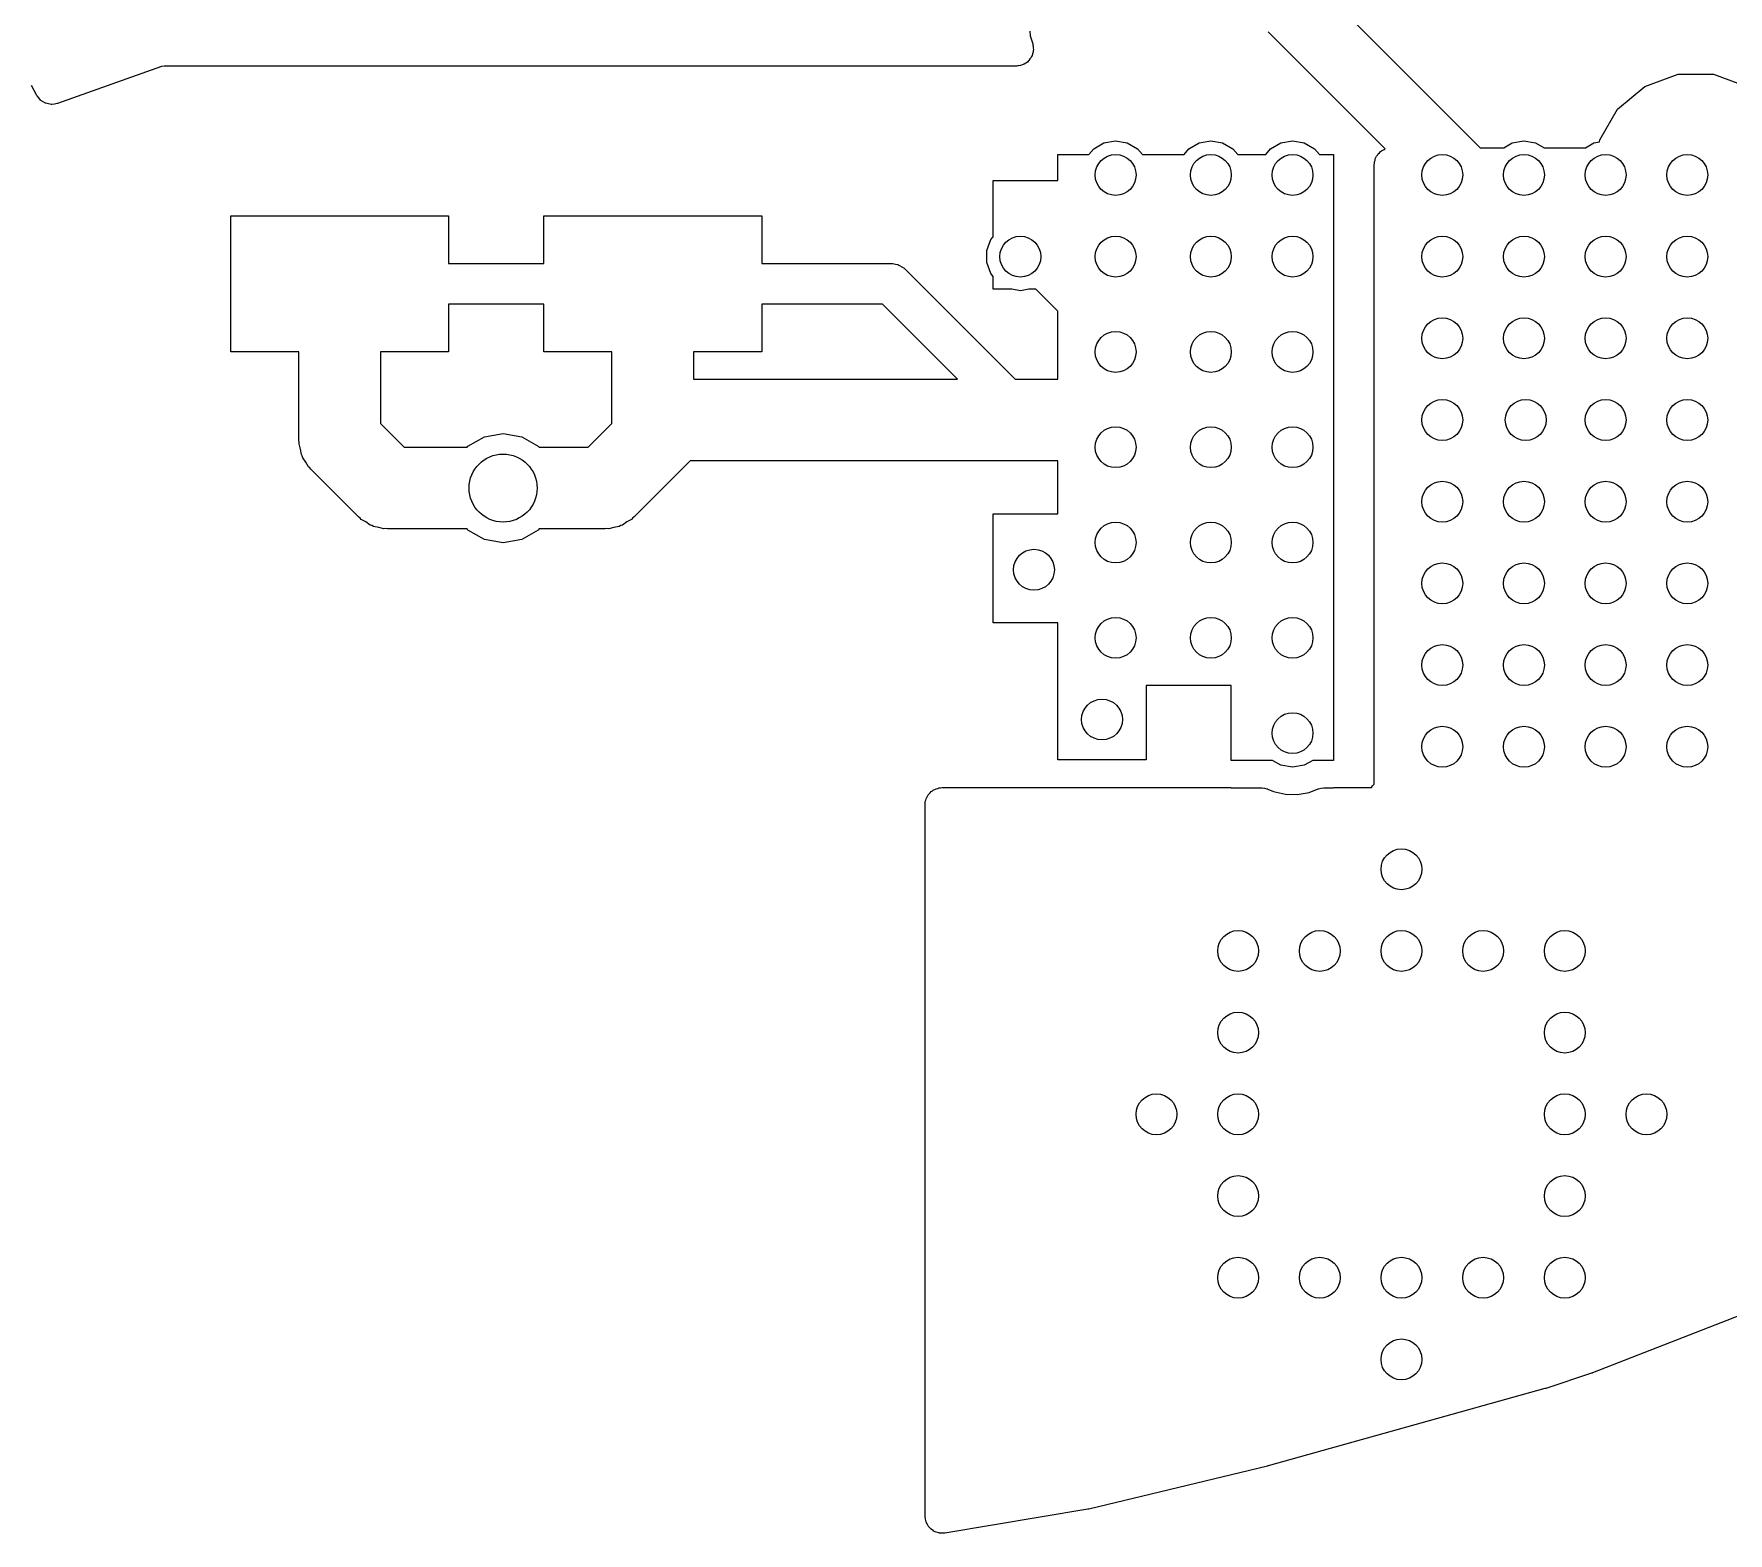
# Model space of a CAD drawing. Extents: x 76 to 124.9, y -113.7 to -66.
# Drawn here: x 96.75 to 109.2, y -113.68 to -102.66 of the extents above; entities that cross this region are included whole.
import ezdxf

# ---------------------------------------------------------------- set-up
doc = ezdxf.new("R2010")
doc.units = 0
doc.header["$MEASUREMENT"] = 0
doc.layers.add('BLACK', color=7, linetype='CONTINUOUS')

msp = doc.modelspace()

# ---------------------------------------------------------------- linework, layer by layer
at = {"layer": 'Black'}
for p, q in [((106.19, -102.311), (107.379, -103.5)), ((104.069, -102.645), (104.072, -102.678)), ((104.072, -102.678), (104.091, -102.738)), ((106.68, -103.509), (105.821, -102.65)), ((104.09, -102.81), (104.087, -102.823)), ((104.094, -102.797), (104.09, -102.81)), ((104.091, -102.738), (104.092, -102.746)), ((104.092, -102.746), (104.094, -102.753)), ((104.094, -102.753), (104.094, -102.767)), ((104.094, -102.767), (104.096, -102.781)), ((104.096, -102.781), (104.094, -102.789)), ((104.094, -102.789), (104.094, -102.797)), ((97.6899, -102.904), (96.9262, -103.175)), ((97.7107, -102.9), (97.6899, -102.904)), ((103.971, -102.9), (97.7107, -102.9)), ((103.979, -102.899), (103.971, -102.9)), ((103.987, -102.899), (103.979, -102.899)), ((104, -102.895), (103.987, -102.899)), ((104.014, -102.892), (104, -102.895)), ((104.021, -102.889), (104.014, -102.892)), ((104.028, -102.886), (104.021, -102.889)), ((104.04, -102.878), (104.028, -102.886)), ((104.052, -102.871), (104.04, -102.878)), ((104.057, -102.865), (104.052, -102.871)), ((104.063, -102.86), (104.057, -102.865)), ((104.071, -102.848), (104.063, -102.86)), ((104.08, -102.838), (104.071, -102.848)), ((104.082, -102.83), (104.08, -102.838)), ((104.087, -102.823), (104.082, -102.83)), ((96.774, -103.116), (96.7358, -103.044)), ((108.388, -103.218), (108.588, -103.05)), ((108.588, -103.05), (108.832, -102.961)), ((108.832, -102.961), (109.093, -102.961)), ((109.093, -102.961), (109.338, -103.05)), ((96.775, -103.117), (96.774, -103.116)), ((96.7756, -103.119), (96.775, -103.117)), ((96.7884, -103.134), (96.7756, -103.119)), ((96.8007, -103.15), (96.7884, -103.134)), ((96.8022, -103.151), (96.8007, -103.15)), ((96.8033, -103.153), (96.8022, -103.151)), ((96.8205, -103.163), (96.8033, -103.153)), ((96.8375, -103.173), (96.8205, -103.163)), ((96.8392, -103.174), (96.8375, -103.173)), ((96.8407, -103.174), (96.8392, -103.174)), ((96.8604, -103.178), (96.8407, -103.174)), ((96.88, -103.182), (96.8604, -103.178)), ((96.8817, -103.182), (96.88, -103.182)), ((96.8834, -103.182), (96.8817, -103.182)), ((96.9031, -103.179), (96.8834, -103.182)), ((96.9229, -103.176), (96.9031, -103.179)), ((96.9245, -103.175), (96.9229, -103.176)), ((96.9262, -103.175), (96.9245, -103.175)), ((108.258, -103.443), (108.388, -103.218)), ((104.275, -103.74), (104.275, -103.55)), ((104.275, -103.55), (104.503, -103.55)), ((104.503, -103.55), (104.539, -103.508)), ((104.539, -103.508), (104.614, -103.464)), ((104.614, -103.464), (104.7, -103.449)), ((104.7, -103.449), (104.786, -103.464)), ((104.786, -103.464), (104.861, -103.508)), ((104.861, -103.508), (104.897, -103.55)), ((104.897, -103.55), (105.203, -103.55)), ((105.203, -103.55), (105.239, -103.508)), ((105.239, -103.508), (105.314, -103.464)), ((105.314, -103.464), (105.4, -103.449)), ((105.4, -103.449), (105.486, -103.464)), ((105.486, -103.464), (105.561, -103.508)), ((105.561, -103.508), (105.597, -103.55)), ((105.597, -103.55), (105.803, -103.55)), ((105.803, -103.55), (105.839, -103.508)), ((105.839, -103.508), (105.914, -103.464)), ((105.914, -103.464), (106, -103.449)), ((106, -103.449), (106.086, -103.464)), ((106.086, -103.464), (106.161, -103.508)), ((106.161, -103.508), (106.197, -103.55)), ((106.197, -103.55), (106.3, -103.55)), ((106.3, -103.55), (106.3, -107.45)), ((106.617, -103.563), (106.624, -103.554)), ((106.624, -103.554), (106.629, -103.545)), ((106.629, -103.545), (106.638, -103.538)), ((106.638, -103.538), (106.645, -103.529)), ((106.645, -103.529), (106.654, -103.524)), ((106.654, -103.524), (106.663, -103.517)), ((106.663, -103.517), (106.673, -103.513)), ((106.673, -103.513), (106.68, -103.509)), ((107.379, -103.5), (107.552, -103.5)), ((107.552, -103.5), (107.614, -103.464)), ((107.614, -103.464), (107.7, -103.449)), ((107.7, -103.449), (107.786, -103.464)), ((107.786, -103.464), (107.848, -103.5)), ((107.848, -103.5), (108.152, -103.5)), ((108.152, -103.5), (108.214, -103.464)), ((108.214, -103.464), (108.255, -103.457)), ((108.255, -103.457), (108.258, -103.443)), ((106.6, -103.625), (106.602, -103.614)), ((106.6, -108.176), (106.6, -103.625)), ((106.602, -103.603), (106.606, -103.593)), ((106.602, -103.614), (106.602, -103.603)), ((106.606, -103.593), (106.608, -103.582)), ((106.608, -103.582), (106.613, -103.573)), ((106.613, -103.573), (106.617, -103.563)), ((103.8, -104.154), (103.8, -103.74)), ((103.8, -103.74), (104.275, -103.74)), ((98.2, -105), (98.2, -104)), ((98.2, -104), (99.8, -104)), ((99.8, -104), (99.8, -104.35)), ((100.5, -104.35), (100.5, -104)), ((100.5, -104), (102.1, -104)), ((102.1, -104), (102.1, -104.35)), ((103.753, -104.256), (103.783, -104.175)), ((103.783, -104.175), (103.8, -104.154)), ((103.753, -104.344), (103.753, -104.256)), ((99.8, -104.35), (100.5, -104.35)), ((102.1, -104.35), (103.05, -104.35)), ((103.05, -104.35), (103.057, -104.351)), ((103.057, -104.351), (103.063, -104.351)), ((103.063, -104.351), (103.082, -104.356)), ((103.082, -104.356), (103.101, -104.359)), ((103.101, -104.359), (103.107, -104.362)), ((103.107, -104.362), (103.113, -104.364)), ((103.113, -104.364), (103.129, -104.375)), ((103.129, -104.375), (103.146, -104.385)), ((103.146, -104.385), (103.151, -104.39)), ((103.151, -104.39), (103.156, -104.394)), ((103.156, -104.394), (103.962, -105.2)), ((103.783, -104.425), (103.753, -104.344)), ((103.8, -104.446), (103.783, -104.425)), ((103.8, -104.54), (103.8, -104.446)), ((103.938, -104.54), (103.8, -104.54)), ((104, -104.551), (103.938, -104.54)), ((104.062, -104.54), (104, -104.551)), ((104.115, -104.54), (104.062, -104.54)), ((104.275, -104.7), (104.115, -104.54)), ((99.8, -104.65), (99.8, -105)), ((100.5, -104.65), (99.8, -104.65)), ((100.5, -105), (100.5, -104.65)), ((102.1, -104.65), (102.1, -105)), ((102.988, -104.65), (102.1, -104.65)), ((103.538, -105.2), (102.988, -104.65)), ((104.275, -105.2), (104.275, -104.7)), ((98.7, -105), (98.2, -105)), ((98.7, -105.65), (98.7, -105)), ((99.8, -105), (99.3, -105)), ((99.3, -105), (99.3, -105.526)), ((101, -105), (100.5, -105)), ((101, -105.526), (101, -105)), ((102.1, -105), (101.6, -105)), ((101.6, -105), (101.6, -105.2)), ((101.6, -105.2), (103.538, -105.2)), ((103.962, -105.2), (104.275, -105.2)), ((99.3, -105.526), (99.4743, -105.7)), ((100.826, -105.7), (101, -105.526)), ((98.7023, -105.663), (98.7, -105.65)), ((98.7011, -105.676), (98.7023, -105.663)), ((98.7113, -105.714), (98.7011, -105.676)), ((99.9419, -105.692), (100.063, -105.623)), ((100.063, -105.623), (100.2, -105.598)), ((100.2, -105.598), (100.337, -105.623)), ((100.337, -105.623), (100.458, -105.692)), ((98.7181, -105.753), (98.7113, -105.714)), ((98.7247, -105.764), (98.7181, -105.753)), ((98.7281, -105.777), (98.7247, -105.764)), ((98.7506, -105.809), (98.7281, -105.777)), ((99.4743, -105.7), (99.9355, -105.7)), ((99.9355, -105.7), (99.9419, -105.692)), ((100.458, -105.692), (100.464, -105.7)), ((100.464, -105.7), (100.826, -105.7)), ((101.574, -105.8), (101.162, -106.212)), ((104.275, -105.8), (101.574, -105.8)), ((104.275, -106.19), (104.275, -105.8)), ((98.7702, -105.843), (98.7506, -105.809)), ((98.7803, -105.851), (98.7702, -105.843)), ((98.7879, -105.862), (98.7803, -105.851)), ((99.1379, -106.212), (98.7879, -105.862)), ((99.1487, -106.22), (99.1379, -106.212)), ((99.1572, -106.23), (99.1487, -106.22)), ((99.1911, -106.249), (99.1572, -106.23)), ((99.2232, -106.272), (99.1911, -106.249)), ((99.236, -106.275), (99.2232, -106.272)), ((99.2474, -106.282), (99.236, -106.275)), ((99.286, -106.289), (99.2474, -106.282)), ((99.3239, -106.299), (99.286, -106.289)), ((99.337, -106.298), (99.3239, -106.299)), ((99.35, -106.3), (99.337, -106.298)), ((99.9355, -106.3), (99.35, -106.3)), ((99.9419, -106.308), (99.9355, -106.3)), ((100.464, -106.3), (100.458, -106.308)), ((100.95, -106.3), (100.464, -106.3)), ((100.963, -106.298), (100.95, -106.3)), ((100.976, -106.299), (100.963, -106.298)), ((101.014, -106.289), (100.976, -106.299)), ((101.053, -106.282), (101.014, -106.289)), ((101.064, -106.275), (101.053, -106.282)), ((101.077, -106.272), (101.064, -106.275)), ((101.109, -106.249), (101.077, -106.272)), ((101.143, -106.23), (101.109, -106.249)), ((101.151, -106.22), (101.143, -106.23)), ((101.162, -106.212), (101.151, -106.22)), ((103.8, -106.99), (103.8, -106.19)), ((103.8, -106.19), (104.275, -106.19)), ((100.063, -106.377), (99.9419, -106.308)), ((100.2, -106.402), (100.063, -106.377)), ((100.337, -106.377), (100.2, -106.402)), ((100.458, -106.308), (100.337, -106.377)), ((104.275, -106.99), (103.8, -106.99)), ((104.275, -107.445), (104.275, -106.99)), ((104.275, -107.995), (104.275, -107.445)), ((105.55, -107.45), (104.925, -107.45)), ((104.925, -107.45), (104.925, -107.995)), ((105.55, -108), (105.55, -107.45)), ((106.3, -107.45), (106.3, -108)), ((104.925, -107.995), (104.275, -107.995)), ((105.852, -108), (105.55, -108)), ((105.914, -108.036), (105.852, -108)), ((106, -108.051), (105.914, -108.036)), ((106.086, -108.036), (106, -108.051)), ((106.148, -108), (106.086, -108.036)), ((106.3, -108), (106.148, -108)), ((103.306, -108.293), (103.308, -108.282)), ((103.308, -108.282), (103.313, -108.273)), ((103.313, -108.273), (103.317, -108.263)), ((103.317, -108.263), (103.324, -108.254)), ((103.324, -108.254), (103.329, -108.245)), ((103.329, -108.245), (103.338, -108.238)), ((103.338, -108.238), (103.345, -108.229)), ((103.345, -108.229), (103.354, -108.224)), ((103.354, -108.224), (103.363, -108.217)), ((103.363, -108.217), (103.373, -108.213)), ((103.373, -108.213), (103.382, -108.208)), ((103.382, -108.208), (103.393, -108.206)), ((103.393, -108.206), (103.403, -108.202)), ((103.403, -108.202), (103.414, -108.202)), ((103.414, -108.202), (103.425, -108.2)), ((103.425, -108.2), (105.546, -108.2)), ((105.546, -108.2), (105.55, -108.201)), ((105.55, -108.201), (105.55, -108.201)), ((105.55, -108.201), (105.769, -108.201)), ((105.769, -108.201), (105.773, -108.201)), ((105.773, -108.201), (105.777, -108.201)), ((105.777, -108.201), (105.794, -108.205)), ((105.794, -108.205), (105.812, -108.208)), ((105.812, -108.208), (105.815, -108.21)), ((105.815, -108.21), (105.819, -108.211)), ((105.819, -108.211), (105.861, -108.229)), ((105.861, -108.229), (105.947, -108.248)), ((105.947, -108.248), (106.035, -108.25)), ((106.035, -108.25), (106.121, -108.235)), ((106.121, -108.235), (106.187, -108.209)), ((106.187, -108.209), (106.188, -108.209)), ((106.188, -108.209), (106.19, -108.208)), ((106.19, -108.208), (106.21, -108.205)), ((106.21, -108.205), (106.23, -108.201)), ((106.23, -108.201), (106.231, -108.201)), ((106.231, -108.201), (106.232, -108.201)), ((106.232, -108.201), (106.295, -108.201)), ((106.295, -108.201), (106.297, -108.2)), ((106.297, -108.2), (106.299, -108.201)), ((106.299, -108.201), (106.3, -108.201)), ((106.3, -108.201), (106.301, -108.201)), ((106.301, -108.201), (106.302, -108.201)), ((106.302, -108.201), (106.307, -108.2)), ((106.307, -108.2), (106.579, -108.2)), ((106.579, -108.2), (106.588, -108.188)), ((106.588, -108.188), (106.6, -108.176)), ((103.3, -108.325), (103.302, -108.314)), ((103.3, -113.552), (103.3, -108.325)), ((103.302, -108.303), (103.306, -108.293)), ((103.302, -108.314), (103.302, -108.303)), ((109.291, -112.076), (108.203, -112.499)), ((108.197, -112.501), (107.86, -112.613)), ((108.2, -112.5), (108.197, -112.501)), ((108.203, -112.499), (108.2, -112.5)), ((107.854, -112.615), (105.82, -113.183)), ((107.856, -112.614), (107.854, -112.615)), ((107.86, -112.613), (107.856, -112.614)), ((105.815, -113.184), (104.504, -113.499)), ((105.817, -113.183), (105.815, -113.184)), ((105.82, -113.183), (105.817, -113.183)), ((104.496, -113.501), (103.446, -113.676)), ((104.5, -113.499), (104.496, -113.501)), ((104.504, -113.499), (104.5, -113.499)), ((103.304, -113.573), (103.3, -113.552)), ((103.307, -113.594), (103.304, -113.573)), ((103.307, -113.595), (103.307, -113.594)), ((103.308, -113.595), (103.307, -113.595)), ((103.318, -113.614), (103.308, -113.595)), ((103.328, -113.632), (103.318, -113.614)), ((103.329, -113.632), (103.328, -113.632)), ((103.329, -113.633), (103.329, -113.632)), ((103.345, -113.646), (103.329, -113.633)), ((103.361, -113.66), (103.345, -113.646)), ((103.362, -113.66), (103.361, -113.66)), ((103.363, -113.661), (103.362, -113.66)), ((103.382, -113.668), (103.363, -113.661)), ((103.402, -113.675), (103.382, -113.668)), ((103.403, -113.675), (103.402, -113.675)), ((103.403, -113.676), (103.403, -113.675)), ((103.424, -113.676), (103.403, -113.676)), ((103.446, -113.676), (103.424, -113.676))]:
    msp.add_line(p, q, dxfattribs=at)
for centre, radius in [((104.7, -103.7), 0.15), ((105.4, -103.7), 0.15), ((106, -103.7), 0.15), ((107.1, -103.7), 0.15), ((107.7, -103.7), 0.15), ((108.3, -103.7), 0.15), ((108.9, -103.7), 0.15), ((104, -104.3), 0.15), ((104.7, -104.3), 0.15), ((105.4, -104.3), 0.15), ((106, -104.3), 0.15), ((107.1, -104.3), 0.15), ((107.7, -104.3), 0.15), ((108.3, -104.3), 0.15), ((108.9, -104.3), 0.15), ((107.1, -104.9), 0.15), ((107.7, -104.9), 0.15), ((108.3, -104.9), 0.15), ((108.9, -104.9), 0.15), ((104.7, -105), 0.15), ((105.4, -105), 0.15), ((106, -105), 0.15), ((107.1, -105.5), 0.15), ((107.713, -105.5), 0.15), ((108.3, -105.5), 0.15), ((108.9, -105.5), 0.15), ((104.7, -105.7), 0.15), ((105.4, -105.7), 0.15), ((106, -105.7), 0.15), ((100.2, -106), 0.25), ((107.1, -106.1), 0.15), ((107.7, -106.1), 0.15), ((108.3, -106.1), 0.15), ((108.9, -106.1), 0.15), ((104.7, -106.4), 0.15), ((105.4, -106.4), 0.15), ((106, -106.4), 0.15), ((104.1, -106.6), 0.15), ((107.1, -106.7), 0.15), ((107.7, -106.7), 0.15), ((108.3, -106.7), 0.15), ((108.9, -106.7), 0.15), ((104.7, -107.1), 0.15), ((105.4, -107.1), 0.15), ((106, -107.1), 0.15), ((107.1, -107.3), 0.15), ((107.7, -107.3), 0.15), ((108.3, -107.3), 0.15), ((108.9, -107.3), 0.15), ((104.6, -107.7), 0.15), ((106, -107.8), 0.15), ((107.1, -107.9), 0.15), ((107.7, -107.9), 0.15), ((108.3, -107.9), 0.15), ((108.9, -107.9), 0.15), ((106.8, -108.8), 0.15), ((105.6, -109.4), 0.15), ((106.2, -109.4), 0.15), ((106.8, -109.4), 0.15), ((107.4, -109.4), 0.15), ((108, -109.4), 0.15), ((105.6, -110), 0.15), ((108, -110), 0.15), ((105, -110.6), 0.15), ((105.6, -110.6), 0.15), ((108, -110.6), 0.15), ((108.6, -110.6), 0.15), ((105.6, -111.2), 0.15), ((108, -111.2), 0.15), ((105.6, -111.8), 0.15), ((106.2, -111.8), 0.15), ((106.8, -111.8), 0.15), ((107.4, -111.8), 0.15), ((108, -111.8), 0.15), ((106.8, -112.4), 0.15)]:
    msp.add_circle(centre, radius, dxfattribs=at)

doc.saveas('drawing.dxf')
